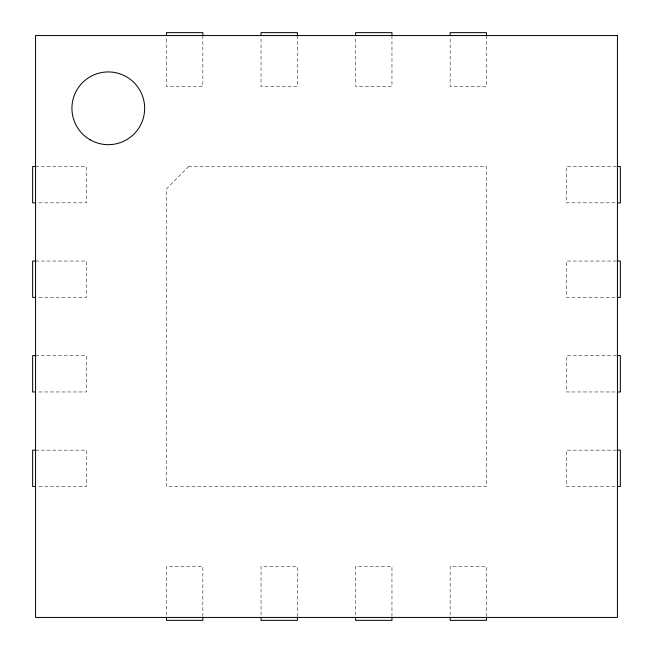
<?xml version="1.0" encoding="UTF-8"?>
<svg xmlns="http://www.w3.org/2000/svg" width="653" height="653" viewBox="0 0 653 653"><rect width="100%" height="100%" fill="white"/><g stroke="black" fill="none" stroke-linecap="round" stroke-linejoin="round"><path stroke-width="0.49" stroke-dasharray="3.27 2.45" d="M35.556 166.482L86.474 166.482L86.474 202.846L36.576 202.846M616.424 166.482L566.526 166.482L566.526 202.846L617.444 202.846M35.556 261.037L86.474 261.037L86.474 297.409L36.576 297.409M616.424 261.037L566.526 261.037L566.526 297.409L617.444 297.409M35.556 355.591L86.474 355.591L86.474 391.963L36.576 391.963M616.424 355.591L566.526 355.591L566.526 391.963L617.444 391.963M35.556 450.154L86.474 450.154L86.474 486.518L36.576 486.518M616.424 450.154L566.526 450.154L566.526 486.518L617.444 486.518M486.518 35.556L486.518 86.474L450.154 86.474L450.154 36.576M486.518 616.424L486.518 566.526L450.154 566.526L450.154 617.444M391.963 35.556L391.963 86.474L355.591 86.474L355.591 36.576M391.963 616.424L391.963 566.526L355.591 566.526L355.591 617.444M297.409 35.556L297.409 86.474L261.037 86.474L261.037 36.576M297.409 616.424L297.409 566.526L261.037 566.526L261.037 617.444M202.846 35.556L202.846 86.474L166.482 86.474L166.482 36.576M202.846 616.424L202.846 566.526L166.482 566.526L166.482 617.444M188.823 166.482L166.482 188.823L166.482 486.518L486.518 486.518L486.518 166.482L188.823 166.482"/><path stroke-width="0.98" d="M35.695 166.482L32.65 166.482L32.65 202.846L35.695 202.846M617.305 166.482L620.35 166.482L620.35 202.846L617.305 202.846M35.695 261.037L32.65 261.037L32.65 297.409L35.695 297.409M617.305 261.037L620.35 261.037L620.35 297.409L617.305 297.409M35.695 355.591L32.65 355.591L32.65 391.963L35.695 391.963M617.305 355.591L620.35 355.591L620.35 391.963L617.305 391.963M35.695 450.154L32.65 450.154L32.65 486.518L35.695 486.518M617.305 450.154L620.35 450.154L620.35 486.518L617.305 486.518M486.518 35.695L486.518 32.65L450.154 32.65L450.154 35.695M486.518 617.305L486.518 620.35L450.154 620.35L450.154 617.305M391.963 35.695L391.963 32.65L355.591 32.65L355.591 35.695M391.963 617.305L391.963 620.35L355.591 620.35L355.591 617.305M297.409 35.695L297.409 32.65L261.037 32.65L261.037 35.695M297.409 617.305L297.409 620.35L261.037 620.35L261.037 617.305M202.846 35.695L202.846 32.65L166.482 32.65L166.482 35.695M202.846 617.305L202.846 620.35L166.482 620.35L166.482 617.305M617.444 35.556L35.556 35.556L35.556 617.444L617.444 617.444L617.444 35.556M90.114 139.791A36.364 36.364 0 0 0 144.664 108.292A36.364 36.364 0 0 0 90.114 76.801A36.364 36.364 0 0 0 90.114 139.791"/></g></svg>
